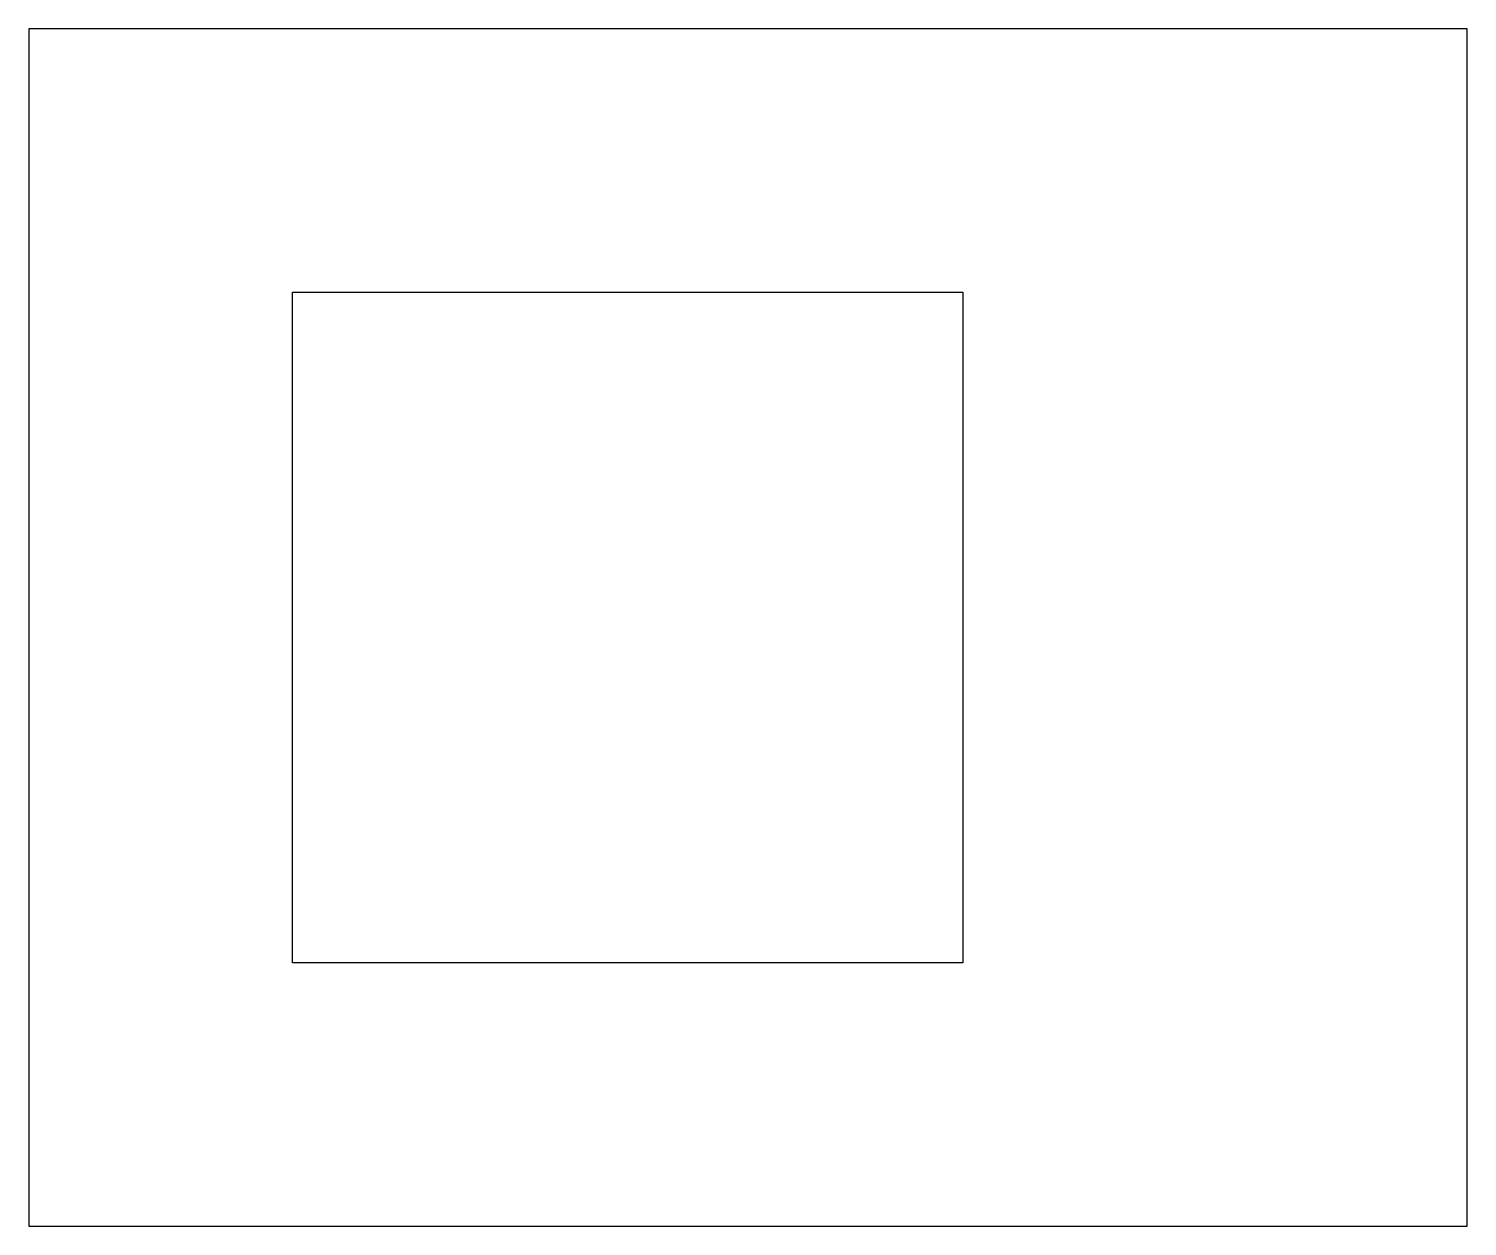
# Model space of a CAD drawing. Header units: metres. Extents: x -19.6 to 27.6, y -19.6 to 19.6.
import ezdxf

# ---------------------------------------------------------------- set-up
doc = ezdxf.new("R2010")
doc.units = ezdxf.units.M

msp = doc.modelspace()

# ---------------------------------------------------------------- linework, layer by layer
for p, q in [((27.55, 19.65), (-19.65, 19.65)), ((-19.65, 19.65), (-19.65, -19.65)), ((27.55, -19.65), (27.55, 19.65)), ((-11, -11), (-11, 11)), ((-11, 11), (11, 11)), ((11, 11), (11, -11)), ((11, -11), (-11, -11)), ((-19.65, -19.65), (27.55, -19.65))]:
    msp.add_line(p, q)

doc.saveas('drawing.dxf')
